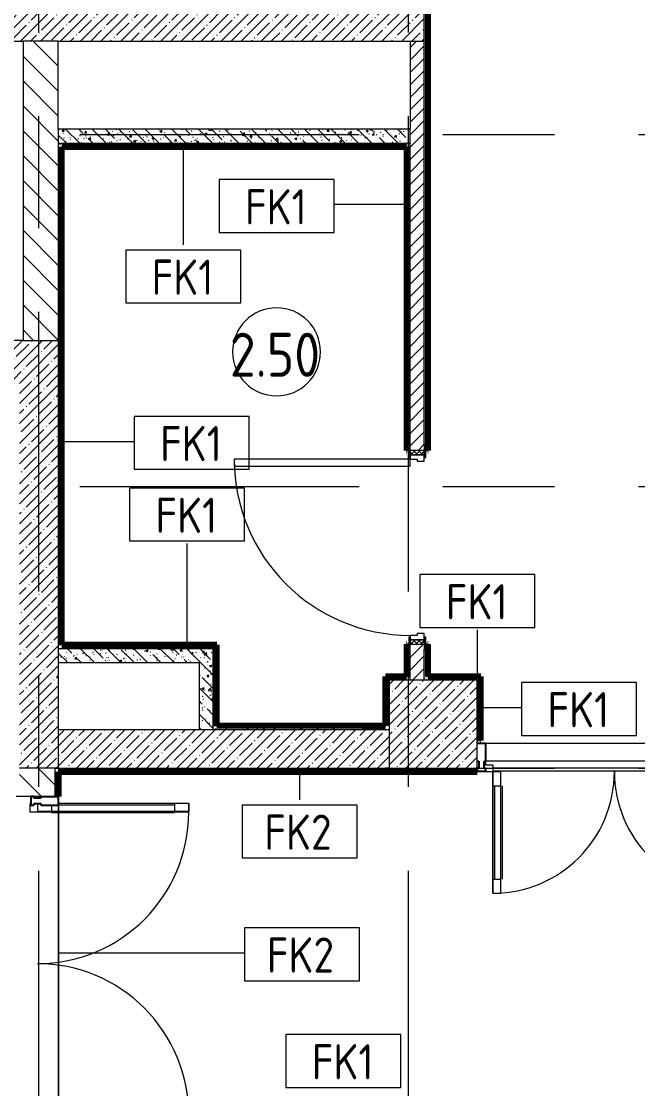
# Model space of a CAD drawing. Header units: millimetres. Extents: x 81731 to 272849, y -8553 to 29000.
# Drawn here: x 98510 to 102012, y 11580 to 17643 of the extents above; entities that cross this region are included whole.
import ezdxf

# ---------------------------------------------------------------- set-up
doc = ezdxf.new("R2010")
doc.units = ezdxf.units.MM
doc.linetypes.add('Осевая', pattern=[3175, 635, -476.25, 1587.5, -476.25])
for name, color, linetype, lineweight in [('A-AREA-IDEN', 7, 'Continuous', 9), ('A-DETL-GENF', 7, 'Continuous', 9), ('A-DOOR', 7, 'Continuous', 9), ('A-DOOR-1', 7, 'Continuous', 13), ('A-DOOR-FRAM', 7, 'Continuous', 13), ('A-DOOR-FRAM-1', 7, 'Continuous', 9), ('A-GLAZ-CWMG', 7, 'Continuous', 9), ('A-GLAZ-CWMG-1', 7, 'Continuous', 25), ('A-WALL', 7, 'Continuous', 9), ('A-WALL-IDEN', 7, 'Continuous', 9), ('I-WALL', 7, 'Continuous', 9), ('S-COLS', 7, 'Continuous', 9), ('Оси-2', 7, 'Осевая', 9)]:
    doc.layers.add(name, color=color, linetype=linetype, lineweight=lineweight)
for name, color, linetype, lineweight, true_color in [('A-WALL-2', 7, 'Continuous', 9, 0xff80c0), ('I-WALL-4', 7, 'Continuous', 9, 0xc0c0c0), ('I-WALL-7', 7, 'Continuous', 80, 0xff80c0), ('I-WALL-8', 7, 'Continuous', 80, 0x008000)]:
    doc.layers.add(name, color=color, linetype=linetype, lineweight=lineweight, true_color=true_color)
doc.styles.add('GOST Common', font='GOST_Common.ttf', dxfattribs={"width": 0.9, "height": 250})
doc.styles.add('GOST Common_1', font='GOST_Common.ttf', dxfattribs={"width": 0.9, "height": 200})
pattern_1 = [(45, (0, 0), (-57.024626, 57.024626), []), (45, (57.025, 0), (-57.024626, 57.024626), [100.806, -20.161, 3.353, -16.808])]
pattern_2 = [(135, (0, 0), (-70.71068, -70.71068), [])]
pattern_3 = [(135, (0, 0), (-75.43415, -75.43415), [106.68, -17.78, 3.556, -17.78]), (135, (0, 75.39), (-75.43415, -75.43415), []), (50, (0, 0), (127.52922, -11.15758), [13.335, -146.685]), (355, (0, 0), (-24.66966, 133.74002), [10.668, -117.348]), (100.451, (10.63, -0.93), (102.85973, 122.58178), [11.333, -124.663]), (46.184, (0, 35.56), (189.75516, -29.43036), [20.002, -220.027]), (96.636, (15.81, 33.1), (166.1822, 173.1996), [17, -186.995]), (351.184, (0, 35.56), (166.18393, 173.19757), [16.002, -176.022]), (21, (17.78, 26.67), (106.13027, -71.58603), [13.335, -146.685]), (326, (17.78, 26.67), (43.26188, 128.93175), [10.668, -117.348]), (71.451, (26.62, 20.7), (149.39198, 57.34505), [11.333, -124.663]), (37.5, (0, 0), (2.162228, 59.188357), [3.353, -112.573, 3.353, -115.773, -117.793]), (37.5, (0, 0), (2.162228, 59.188357), [-235.052, 3.353, -114.44]), (7.5, (0, 0), (46.773857, 70.126152), [3.353, -64.567, 3.353, -109.906, -44.894]), (7.5, (0, 0), (46.773857, 70.126152), [-181.178, 3.353, -41.542]), (327.5, (-39.65, 0), (94.913671, -4.010093), [3.353, -41.097, 3.353, -135.331, -184.023]), (327.5, (-39.65, 0), (94.913671, -4.010093), [-183.134, 3.353, -180.67]), (317.5, (-57.43, 0), (103.69057, 17.79882), [3.353, -54.432, 3.353, -88.748, -130.683]), (317.5, (-57.43, 0), (103.69057, 17.79882), [-149.885, 3.353, -127.33])]
pattern_4 = [(0, (0, 0), (121.92, 30.48), [10.058, -81.382, 10.058, -81.382, -487.68]), (0, (0, 0), (121.92, 30.48), [-182.88, 10.058, -172.822, 10.058, -81.382, -213.36]), (0, (0, 0), (121.92, 30.48), [-457.2, 10.058, -50.902, 10.058, -142.342]), (120, (45.72, 15.24), (-87.356454, 90.345817), [10.058, -81.382, 10.058, -81.382, -487.68]), (120, (45.72, 15.24), (-87.356454, 90.345817), [-182.88, 10.058, -172.822, 10.058, -81.382, -213.36]), (120, (45.72, 15.24), (-87.356454, 90.345817), [-457.2, 10.058, -50.902, 10.058, -142.342]), (240, (60.96, 76.2), (-34.563546, -120.825817), [10.058, -81.382, 10.058, -81.382, -487.68]), (240, (60.96, 76.2), (-34.563546, -120.825817), [-182.88, 10.058, -172.822, 10.058, -81.382, -213.36]), (240, (60.96, 76.2), (-34.563546, -120.825817), [-457.2, 10.058, -50.902, 10.058, -142.342])]

# ---------------------------------------------------------------- blocks, each defined once
blk = doc.blocks.new('110_Дверь_СКБ_1Ст_Внутренняя1 - Д-3б_п_ 1100x2100h_много всего 2-32816779-План отделки стен 2 этажа в осях 23-33')
at = {"layer": 'A-DOOR'}
h = blk.add_hatch(dxfattribs=at)
h.set_pattern_fill('FP_8', color=256, style=0, pattern_type=2)
h.set_pattern_definition([(135, (1751.41, 104.685), (-14.14214, -14.14214), []), (225, (1751.41, 104.685), (14.14214, -14.14214), [])])
h.paths.add_polyline_path([(537.5, -40), (562.5, -40), (562.5, 40), (537.5, 40)])
at = {"layer": 'A-DOOR-FRAM-1'}
h = blk.add_hatch(dxfattribs=at)
h.set_pattern_fill('FP_9', color=256, style=0, pattern_type=2)
h.set_pattern_definition([(45, (-371.384, 104.685), (-14.1421, 14.1421), []), (135, (-371.384, 104.685), (-14.1421, -14.1421), [])])
h.paths.add_polyline_path([(-537.5, 40), (-537.5, -40), (-512.5, -40), (-512.5, 40)])
at = {"layer": 'A-DOOR'}
blk.add_arc((512.5, 40), 1000, 90, 180, dxfattribs=at)
at = {"layer": 'A-DOOR-1'}
for p, q in [((512.5, 1040), (472.5, 1040)), ((472.5, 1040), (472.5, 40)), ((512.5, 40), (512.5, 1040)), ((472.5, 40), (512.5, 40))]:
    blk.add_line(p, q, dxfattribs=at)
at = {"layer": 'A-DOOR-FRAM'}
for p, q in [((-497.5, 48), (-567.5, 48)), ((-567.5, 48), (-567.5, 40)), ((-567.5, 40), (-497.5, 40)), ((-512.5, 40), (-537.5, 40)), ((-537.5, 40), (-537.5, -40)), ((-487.5, 40), (-512.5, 40)), ((-512.5, 40), (-512.5, -40)), ((-512.5, -40), (-512.5, 40)), ((-497.5, 40), (-512.5, 40)), ((-512.5, 40), (-512.5, 39)), ((-512.5, 39), (-497.5, 39)), ((-497.5, 40), (-497.5, 48)), ((-497.5, 39), (-497.5, 40)), ((-487.5, 0), (-487.5, 40)), ((-477.5, 0), (-487.5, 0)), ((-477.5, -40), (-477.5, 0)), ((512.5, 0), (502.5, 0)), ((502.5, 0), (502.5, -40)), ((512.5, 40), (512.5, 0)), ((537.5, 40), (512.5, 40)), ((592.5, 48), (522.5, 48)), ((522.5, 48), (522.5, 40)), ((537.5, 40), (522.5, 40)), ((522.5, 40), (522.5, 39)), ((522.5, 40), (592.5, 40)), ((522.5, 39), (537.5, 39)), ((537.5, -40), (537.5, 40)), ((562.5, 40), (537.5, 40)), ((537.5, 40), (537.5, -40)), ((537.5, 39), (537.5, 40)), ((562.5, -40), (562.5, 40)), ((592.5, 40), (592.5, 48)), ((-497.5, -40), (-567.5, -40)), ((-567.5, -40), (-567.5, -48)), ((-567.5, -48), (-497.5, -48)), ((-537.5, -40), (-512.5, -40)), ((-497.5, -39), (-512.5, -39)), ((-512.5, -39), (-512.5, -40)), ((-512.5, -40), (-477.5, -40)), ((-512.5, -40), (-497.5, -40)), ((-497.5, -40), (-497.5, -39)), ((-497.5, -48), (-497.5, -40)), ((502.5, -40), (537.5, -40)), ((537.5, -39), (522.5, -39)), ((522.5, -39), (522.5, -40)), ((522.5, -40), (537.5, -40)), ((592.5, -40), (522.5, -40)), ((522.5, -40), (522.5, -48)), ((522.5, -48), (592.5, -48)), ((537.5, -40), (537.5, -39)), ((537.5, -40), (562.5, -40)), ((592.5, -48), (592.5, -40))]:
    blk.add_line(p, q, dxfattribs=at)
blk = doc.blocks.new('BSC_Колонна _Прямоугольная - 500х500-17857564-План отделки стен 2 этажа в осях 23-33')
at = {"layer": 'S-COLS'}
h = blk.add_hatch(dxfattribs=at)
h.set_pattern_fill('FP_36', color=256, style=0, pattern_type=2)
h.set_pattern_definition([(45, (-100850, -13650), (-57.024626, 57.024626), []), (45, (-100792.975, -13650), (-57.024626, 57.024626), [100.806, -20.161, 3.353, -16.808])])
h.paths.add_polyline_path([(-250, -250), (250, -250), (250, 250), (-250, 250), (-250, -212.4)])
for p, q in [((250, 250), (-250, 250)), ((-250, 250), (-250, -250)), ((250, -250), (250, 250)), ((-250, -250), (250, -250))]:
    blk.add_line(p, q, dxfattribs=at)
blk = doc.blocks.new('Дверь_Витражная_остекление_ - ВВ-7 остекление-32349468-План отделки стен 2 этажа в осях 23-33')
at = {"layer": 'A-DETL-GENF'}
for p, q in [((-815, -20), (-860, -20)), ((-860, -880), (-860, -20)), ((-815, -20), (-860, -20)), ((-860, -20), (-860, -880)), ((-815, -880), (-815, -20)), ((-815, -880), (-815, -20)), ((865, -880), (865, -20)), ((865, -20), (865, -880)), ((-860, -100), (-815, -100)), ((-850, -800), (-850, -100)), ((-806, -800), (-806, -100)), ((856, -800), (856, -100)), ((900, -100), (865, -100)), ((900, -800), (900, -139.5)), ((910, -880), (910, -139.5)), ((910, -880), (910, -139.5)), ((-860, -800), (-815, -800)), ((910, -800), (865, -800)), ((-860, -880), (-815, -880)), ((-860, -880), (-815, -880)), ((910, -880), (865, -880)), ((865, -880), (910, -880))]:
    blk.add_line(p, q, dxfattribs=at)
at = {"layer": 'A-DOOR'}
for p, q in [((-860, -880), (-860, -20)), ((860, -880), (860, -20))]:
    blk.add_line(p, q, dxfattribs=at)
for centre, start, end in [((-860, -20), 270, 0), ((860, -20), 180, 270)]:
    blk.add_arc(centre, 860, start, end, dxfattribs=at)
at = {"layer": 'A-DOOR-1'}
for p, q in [((-910, 20), (-860, 20)), ((-910, 17), (-910, 20)), ((-860, 20), (-860, -20)), ((860, 20), (910, 20)), ((860, -20), (860, 20)), ((910, 20), (910, 17)), ((-860, -20), (-910, -20)), ((910, -20), (860, -20))]:
    blk.add_line(p, q, dxfattribs=at)
blk = doc.blocks.new('Прямоугольный импост - Импост структурный с накладкой - 160мм Темный-32470440-План отделки стен 2 этажа в осях 23-33')
at = {"layer": 'A-GLAZ-CWMG-1'}
for p, q in [((-50, -140), (-50, -139.5)), ((-50, -140), (0, -140)), ((0, -140), (0, -139.5))]:
    blk.add_line(p, q, dxfattribs=at)
blk = doc.blocks.new('Прямоугольный импост - Импост структурный с накладкой - 160мм Темный-32348142-План отделки стен 2 этажа в осях 23-33')
at = {"layer": 'A-GLAZ-CWMG'}
blk.add_line((-50, -139.5), (0, -139.5), dxfattribs=at)
at = {"layer": 'A-GLAZ-CWMG-1'}
for p, q in [((0, 17), (-50, 17)), ((-50, 17), (-50, 0)), ((-40, 0), (-50, 0)), ((-40, 0), (-40, -40)), ((-10, -40), (-10, 0)), ((-10, 0), (0, 0)), ((0, 0), (0, 17)), ((-40, -40), (-50, -40)), ((-50, -40), (-50, -139.5)), ((0, -40), (-10, -40)), ((0, -40), (0, -139.5))]:
    blk.add_line(p, q, dxfattribs=at)
blk = doc.blocks.new('Прямоугольный импост - Импост структурный с накладкой - 160мм Темный-31920698-План отделки стен 2 этажа в осях 23-33')
at = {"layer": 'A-GLAZ-CWMG'}
for p, q in [((98720.5, 13190), (98721, 13190)), ((98720.5, 11390), (98720.5, 13190)), ((98721, 13190), (98721, 11390)), ((98721, 11390), (98720.5, 11390))]:
    blk.add_line(p, q, dxfattribs=at)
blk = doc.blocks.new('Дверь_Витражная_остекление_ - ВВ-22-32429667-План отделки стен 2 этажа в осях 23-33')
at = {"layer": 'A-DETL-GENF'}
for p, q in [((-642.5, -20), (-687.5, -20)), ((-687.5, -710), (-687.5, -20)), ((-642.5, -20), (-687.5, -20)), ((-687.5, -20), (-687.5, -710)), ((-642.5, -710), (-642.5, -20)), ((-642.5, -710), (-642.5, -20)), ((692.5, -705), (692.5, -20)), ((692.5, -20), (692.5, -705)), ((737.5, -705), (737.5, -20)), ((737.5, -705), (737.5, -20)), ((-687.5, -100), (-642.5, -100)), ((-677.5, -630), (-677.5, -100)), ((-633.5, -630), (-633.5, -100)), ((683.5, -625), (683.5, -100)), ((737.5, -100), (692.5, -100)), ((727.5, -625), (727.5, -100)), ((-687.5, -630), (-642.5, -630)), ((737.5, -625), (692.5, -625)), ((-687.5, -710), (-642.5, -710)), ((-687.5, -710), (-642.5, -710)), ((737.5, -705), (692.5, -705)), ((692.5, -705), (737.5, -705))]:
    blk.add_line(p, q, dxfattribs=at)
at = {"layer": 'A-DOOR'}
for p, q in [((-687.5, -710), (-687.5, -20)), ((687.5, -705), (687.5, -20))]:
    blk.add_line(p, q, dxfattribs=at)
for centre, radius, start, end in [((-687.5, -20), 690, 270, 0), ((687.5, -20), 685, 180, 270)]:
    blk.add_arc(centre, radius, start, end, dxfattribs=at)
at = {"layer": 'A-DOOR-1'}
for p, q in [((-737.5, 20), (-687.5, 20)), ((-687.5, 20), (-687.5, -20)), ((687.5, 20), (737.5, 20)), ((687.5, -20), (687.5, 20)), ((-737.5, -20), (-737.5, -17)), ((-687.5, -20), (-737.5, -20)), ((737.5, -20), (687.5, -20)), ((737.5, -17), (737.5, -20))]:
    blk.add_line(p, q, dxfattribs=at)
blk = doc.blocks.new('Прямоугольный импост - Импост структурный с накладкой - 160мм Темный-30755595-План отделки стен 2 этажа в осях 23-33')
at = {"layer": 'A-GLAZ-CWMG-1'}
for p, q in [((0, 17), (-50, 17)), ((-50, 17), (-50, 0)), ((-40, 0), (-50, 0)), ((-40, 0), (-40, -40)), ((-10, -40), (-10, 0)), ((-10, 0), (0, 0)), ((0, 0), (0, 17)), ((-40, -40), (-50, -40)), ((-50, -40), (-50, -140)), ((0, -40), (-10, -40)), ((-50, -140), (0, -140))]:
    blk.add_line(p, q, dxfattribs=at)
blk = doc.blocks.new('Прямоугольный импост - Импост структурный с накладкой - 160мм Темный-32427025-План отделки стен 2 этажа в осях 23-33')
at = {"layer": 'A-GLAZ-CWMG'}
for p, q in [((102605, 13540), (101150, 13540)), ((101150, 13420), (101150, 13440)), ((102605, 13440), (101150, 13440)), ((102565, 13400), (101190, 13400)), ((102605, 13440), (102605, 13420)), ((102565, 13383), (101190, 13383))]:
    blk.add_line(p, q, dxfattribs=at)
blk = doc.blocks.new('Марка_Помещения - Номер-25198446-План отделки стен 2 этажа в осях 23-33')
at = {"layer": 'A-AREA-IDEN'}
for start, end in [(360, 180), (180, 360)]:
    blk.add_arc((0, 0), 2.5, start, end, dxfattribs=at)
blk = doc.blocks.new('М_стена_0001 - Типоразмер_без рамки-25382661-План отделки стен 2 этажа в осях 23-33')
at = {"layer": 'A-WALL-IDEN'}
for p, q in [((3.258, 1.523), (-3.273, 1.523)), ((-3.273, 1.523), (-3.273, -1.477)), ((3.258, -1.477), (3.258, 1.523)), ((-3.273, -1.477), (3.258, -1.477))]:
    blk.add_line(p, q, dxfattribs=at)

msp = doc.modelspace()

# ---------------------------------------------------------------- hatches: boundary and pattern name
at = {"layer": 'I-WALL'}
h = msp.add_hatch(dxfattribs=at)
h.set_pattern_fill('FP_39', color=256, style=0, pattern_type=2)
h.set_pattern_definition(pattern_4)
h.paths.add_polyline_path([(100820, 13900), (100820, 14105), (100808, 14105), (100808, 14075), (100800, 14075), (100800, 13900)])
h.paths.add_polyline_path([(100820, 15205), (100820, 20755), (100800, 20755), (100800, 15235), (100808, 15235), (100808, 15205)])
h = msp.add_hatch(dxfattribs=at)
h.set_pattern_fill('FP_2', color=256, style=0, pattern_type=2)
h.set_pattern_definition(pattern_1)
h.paths.add_polyline_path([(98520, 17530), (100800, 17530), (100800, 17750), (94580, 17750), (94580, 17530), (97720, 17530)])
h = msp.add_hatch(dxfattribs=at)
h.set_pattern_fill('FP_4', color=256, style=0, pattern_type=2)
h.set_pattern_definition(pattern_2)
h.paths.add_polyline_path([(98720, 15830), (98720, 17530), (98520, 17530), (98520, 15830)])
h = msp.add_hatch(dxfattribs=at)
h.set_pattern_fill('FP_5', color=256, style=0, pattern_type=2)
h.set_pattern_definition([(45, (0, 0), (-35.35534, 35.35534), [])])
h.paths.add_polyline_path([(100800, 13900), (100800, 14105), (100720, 14105), (100720, 13900), (100738.8, 13900)])
h.paths.add_polyline_path([(100720, 15205), (100800, 15205), (100800, 17530), (100720, 17530), (100720, 15235)])
h = msp.add_hatch(dxfattribs=at)
h.set_pattern_fill('FP_19', color=256, style=0, pattern_type=2)
h.set_pattern_definition(pattern_3)
h.paths.add_polyline_path([(100720, 16950), (100720, 17030), (98720, 17030), (98720, 16950), (100700, 16950)])
h = msp.add_hatch(dxfattribs=at)
h.set_pattern_fill('FP_39', color=256, style=0, pattern_type=2)
h.set_pattern_definition(pattern_4)
h.paths.add_polyline_path([(98720, 16930), (100700, 16930), (100700, 16950), (98720, 16950)])
h = msp.add_hatch(dxfattribs=at)
h.set_pattern_fill('FP_39', color=256, style=0, pattern_type=2)
h.set_pattern_definition(pattern_4)
h.paths.add_polyline_path([(98720, 14080), (98740, 14080), (98740, 16930), (98720, 16930), (98720, 14481)])
h = msp.add_hatch(dxfattribs=at)
h.set_pattern_fill('FP_39', color=256, style=0, pattern_type=2)
h.set_pattern_definition(pattern_4)
h.paths.add_polyline_path([(100712, 13920), (100720, 13920), (100720, 14075), (100712, 14075), (100712, 14105), (100700, 14105), (100700, 13920)])
h.paths.add_polyline_path([(100712, 15205), (100712, 15235), (100720, 15235), (100720, 16950), (100700, 16950), (100700, 15205)])
h = msp.add_hatch(dxfattribs=at)
h.set_pattern_fill('FP_2', color=256, style=0, pattern_type=2)
h.set_pattern_definition(pattern_1)
h.paths.add_polyline_path([(94800, 15610), (95850, 15610), (95850, 15830), (94800, 15830)])
h.paths.add_polyline_path([(98500, 15610), (98720, 15610), (98720, 15830), (97200, 15830), (97200, 15610), (97506.4, 15610)])
h = msp.add_hatch(dxfattribs=at)
h.set_pattern_fill('FP_2', color=256, style=0, pattern_type=2)
h.set_pattern_definition(pattern_1)
h.paths.add_polyline_path([(98500, 13400), (98720, 13400), (98720, 15610), (98500, 15610), (98500, 13437.6)])
h = msp.add_hatch(dxfattribs=at)
h.set_pattern_fill('FP_19', color=256, style=0, pattern_type=2)
h.set_pattern_definition(pattern_3)
h.paths.add_polyline_path([(99600, 14000), (99600, 14080), (98720, 14080), (98720, 14000), (99520, 14000)])
h = msp.add_hatch(dxfattribs=at)
h.set_pattern_fill('FP_39', color=256, style=0, pattern_type=2)
h.set_pattern_definition(pattern_4)
h.paths.add_polyline_path([(98740, 14080), (99620, 14080), (99620, 14100), (98740, 14100)])
h = msp.add_hatch(dxfattribs=at)
h.set_pattern_fill('FP_39', color=256, style=0, pattern_type=2)
h.set_pattern_definition(pattern_4)
h.paths.add_polyline_path([(99620, 13620), (99620, 14080), (99600, 14080), (99600, 13620)])
h = msp.add_hatch(dxfattribs=at)
h.set_pattern_fill('FP_19', color=256, style=0, pattern_type=2)
h.set_pattern_definition(pattern_3)
h.paths.add_polyline_path([(99520, 13620), (99600, 13620), (99600, 14000), (99520, 14000)])
h = msp.add_hatch(dxfattribs=at)
h.set_pattern_fill('FP_39', color=256, style=0, pattern_type=2)
h.set_pattern_definition(pattern_4)
h.paths.add_polyline_path([(100580, 13620), (100600, 13620), (100600, 13920), (100580, 13920), (100580, 13640)])
h = msp.add_hatch(dxfattribs=at)
h.set_pattern_fill('FP_39', color=256, style=0, pattern_type=2)
h.set_pattern_definition(pattern_4)
h.paths.add_polyline_path([(100720, 13900), (100720, 13920), (100600, 13920), (100600, 13900)])
h = msp.add_hatch(dxfattribs=at)
h.set_pattern_fill('FP_39', color=256, style=0, pattern_type=2)
h.set_pattern_definition(pattern_4)
h.paths.add_polyline_path([(101120, 13900), (101120, 13920), (100820, 13920), (100820, 13900), (101100, 13900)])
h = msp.add_hatch(dxfattribs=at)
h.set_pattern_fill('FP_39', color=256, style=0, pattern_type=2)
h.set_pattern_definition(pattern_4)
h.paths.add_polyline_path([(101100, 13557), (101120, 13557), (101120, 13900), (101100, 13900)])
h = msp.add_hatch(dxfattribs=at)
h.set_pattern_fill('FP_2', color=256, style=0, pattern_type=2)
h.set_pattern_definition(pattern_1)
h.paths.add_polyline_path([(100092.3, 13400), (100600, 13400), (100600, 13620), (98720, 13620), (98720, 13400), (98799.3, 13400)])
h = msp.add_hatch(dxfattribs=at)
h.set_pattern_fill('FP_39', color=256, style=0, pattern_type=2)
h.set_pattern_definition(pattern_4)
h.paths.add_polyline_path([(100447.5, 13620), (100580, 13620), (100580, 13640), (99620, 13640), (99620, 13620), (100092.3, 13620)])
h = msp.add_hatch(dxfattribs=at)
h.set_pattern_fill('FP_4', color=256, style=0, pattern_type=2)
h.set_pattern_definition(pattern_2)
h.paths.add_polyline_path([(98500, 11320), (98700, 11320), (98700, 11340), (98500, 11340)])
h.paths.add_polyline_path([(98500, 13240), (98700, 13240), (98700, 13400), (98500, 13400), (98500, 13390)])
h = msp.add_hatch(dxfattribs=at)
h.set_pattern_fill('FP_39', color=256, style=0, pattern_type=2)
h.set_pattern_definition(pattern_4)
h.paths.add_polyline_path([(98720, 13240), (98720, 13400), (98700, 13400), (98700, 13240)])
h = msp.add_hatch(dxfattribs=at)
h.set_pattern_fill('FP_39', color=256, style=0, pattern_type=2)
h.set_pattern_definition(pattern_4)
h.paths.add_polyline_path([(101100, 13380), (101100, 13400), (98720, 13400), (98720, 13380), (100600, 13380)])

# ---------------------------------------------------------------- linework, layer by layer
at = {"layer": 'A-WALL'}
for p, q in [((100820, 15205), (100820, 20755)), ((98720, 17530), (98520, 17530)), ((100720, 17530), (100800, 17530)), ((100800, 15235), (100800, 17530)), ((98720, 17030), (98720, 15830)), ((100720, 15235), (100720, 17030)), ((98740, 16929), (98740, 16930)), ((100699, 16930), (100700, 16930)), ((100720, 16950), (100700, 16950)), ((98520, 15830), (98720, 15830)), ((98720, 15610), (98720, 14000)), ((98720, 14080), (99600, 14080)), ((100720, 13900), (100720, 14075)), ((100800, 13900), (100800, 14075)), ((100820, 13920), (100820, 14105)), ((101120, 13920), (100820, 13920)), ((99520, 13620), (100600, 13620)), ((100447.5, 13640), (99620, 13640)), ((98720, 13400), (100580, 13400)), ((98720, 13240), (98720, 13380))]:
    msp.add_line(p, q, dxfattribs=at)
at = {"layer": 'A-WALL-2'}
for p, q in [((100699, 16930), (98740, 16930)), ((98740, 16929), (98740, 14100)), ((100699, 13920), (100700, 13920)), ((100580, 13640), (100580, 13641))]:
    msp.add_line(p, q, dxfattribs=at)
at = {"layer": 'A-WALL-IDEN'}
for p, q in [((99430.1, 16929.5), (99430.1, 16373.7)), ((100699.5, 16601.5), (100287, 16601.5)), ((98740.5, 15256.7), (99151.4, 15256.7)), ((99452, 14100.5), (99452, 14677.2)), ((101102, 13920.5), (101102, 14186.3)), ((101120.5, 13745.1), (101353, 13745.1)), ((100091.2, 13379.5), (100091.2, 13221.3)), ((98720.5, 12351.4), (99778.6, 12351.4))]:
    msp.add_line(p, q, dxfattribs=at)
at = {"layer": 'I-WALL-4'}
for p, q in [((100800, 17530), (100800, 17750)), ((97720, 17530), (98520, 17530)), ((98520, 17530), (98520, 15830)), ((98720, 17530), (100720, 17530)), ((98720, 17030), (98720, 17530)), ((100720, 17530), (100720, 17030)), ((100720, 17030), (98720, 17030)), ((98720, 16950), (100700, 16950)), ((98520, 15830), (97720, 15830)), ((98720, 15830), (98720, 15610)), ((100700, 15205), (100712, 15205)), ((100808, 15205), (100820, 15205)), ((99600, 13620), (99600, 14080)), ((100712, 14105), (100700, 14105)), ((100820, 14105), (100808, 14105)), ((98720, 14000), (99520, 14000)), ((98720, 14000), (98720, 13400)), ((99520, 14000), (99520, 13620)), ((98720, 13620), (99520, 13620)), ((101100, 13557), (101120, 13557)), ((98720, 13400), (98500, 13400)), ((98700, 13400), (98700, 13240)), ((98700, 13400), (98720, 13400)), ((100600, 13400), (100580, 13400)), ((101100, 13380), (101100, 13400)), ((98720, 13240), (98480, 13240))]:
    msp.add_line(p, q, dxfattribs=at)
at = {"layer": 'I-WALL-7'}
for p, q in [((100821, 15205), (100821, 20754)), ((98741, 16929), (100699, 16929)), ((98741, 14100), (98741, 16929)), ((100699, 16929), (100699, 15205)), ((100700, 15205), (100700, 16930)), ((100699, 15205), (100700, 15205)), ((100820, 15205), (100821, 15205)), ((99621, 14101), (98740, 14101)), ((98740, 14100), (99620, 14100)), ((99620, 14100), (99620, 13640)), ((99621, 13641), (99621, 14101)), ((100700, 14105), (100699, 14105)), ((100699, 14105), (100699, 13921)), ((100700, 13920), (100700, 14105)), ((100821, 14105), (100820, 14105)), ((100821, 13921), (100821, 14105)), ((100579, 13921), (100579, 13641)), ((100699, 13921), (100579, 13921)), ((100580, 13641), (100580, 13920)), ((100580, 13920), (100699, 13920)), ((101121, 13921), (100821, 13921)), ((101120, 13920), (101120, 13557)), ((101121, 13557), (101121, 13921)), ((100579, 13641), (99621, 13641)), ((100447.5, 13640), (100580, 13640)), ((101120, 13557), (101121, 13557))]:
    msp.add_line(p, q, dxfattribs=at)
at = {"layer": 'I-WALL-8'}
for p, q in [((98720, 13380), (101100, 13380)), ((98721, 13379), (98721, 13240)), ((101100, 13379), (98721, 13379)), ((101100, 13380), (101100, 13379)), ((98721, 13240), (98720, 13240))]:
    msp.add_line(p, q, dxfattribs=at)
at = {"layer": 'Оси-2'}
for p, q in [((100710, 593.7), (100710, 19528.3)), ((98610, 593.7), (98610, 19415.1)), ((85030.7, 17000), (122760, 17000)), ((85030.7, 15000), (122160, 15000)), ((85030.7, 13400), (119719, 13400))]:
    msp.add_line(p, q, dxfattribs=at)

# ---------------------------------------------------------------- block references
at = {"layer": 'A-AREA-IDEN', "xscale": 99.99999999999993, "yscale": 99.99999999999993, "zscale": 99.99999999999993}
msp.add_blockref('Марка_Помещения - Номер-25198446-План отделки стен 2 этажа в осях 23-33', (99960.4, 15765.1), dxfattribs=at)
at = {"layer": 'A-DOOR'}
for name, p, rotation in [('110_Дверь_СКБ_1Ст_Внутренняя1 - Д-3б_п_ 1100x2100h_много всего 2-32816779-План отделки стен 2 этажа в осях 23-33', (100760, 14642.5), 90), ('Дверь_Витражная_остекление_ - ВВ-7 остекление-32349468-План отделки стен 2 этажа в осях 23-33', (98581, 12290), 89.99999999999993)]:
    msp.add_blockref(name, p, dxfattribs=dict(at, rotation=rotation))
msp.add_blockref('Дверь_Витражная_остекление_ - ВВ-22-32429667-План отделки стен 2 этажа в осях 23-33', (101877.5, 13400), dxfattribs=at)
at = {"layer": 'A-GLAZ-CWMG'}
for name, p, rotation in [('Прямоугольный импост - Импост структурный с накладкой - 160мм Темный-30755595-План отделки стен 2 этажа в осях 23-33', (101100, 13400), 180), ('Прямоугольный импост - Импост структурный с накладкой - 160мм Темный-32348142-План отделки стен 2 этажа в осях 23-33', (98581, 13240), 89.99999999999993), ('Прямоугольный импост - Импост структурный с накладкой - 160мм Темный-32470440-План отделки стен 2 этажа в осях 23-33', (98581, 13240), 89.99999999999993)]:
    msp.add_blockref(name, p, dxfattribs=dict(at, rotation=rotation))
for name in ['Прямоугольный импост - Импост структурный с накладкой - 160мм Темный-32427025-План отделки стен 2 этажа в осях 23-33', 'Прямоугольный импост - Импост структурный с накладкой - 160мм Темный-31920698-План отделки стен 2 этажа в осях 23-33']:
    msp.add_blockref(name, (0, 0), dxfattribs=at)
at = {"layer": 'A-WALL-IDEN', "xscale": 99.99999999999993, "yscale": 99.99999999999993, "zscale": 99.99999999999993}
for p in [(99961.2, 16591), (99430.9, 16191.2), (99478.8, 15246.3), (99452.8, 14838.8), (101102.8, 14347.9), (101680.4, 13734.7), (100092, 13038.8), (100105.9, 12340.9), (100340.9, 11734.8)]:
    msp.add_blockref('М_стена_0001 - Типоразмер_без рамки-25382661-План отделки стен 2 этажа в осях 23-33', p, dxfattribs=at)
at = {"layer": 'S-COLS'}
msp.add_blockref('BSC_Колонна _Прямоугольная - 500х500-17857564-План отделки стен 2 этажа в осях 23-33', (100850, 13650), dxfattribs=at)

# ---------------------------------------------------------------- texts
at = {"layer": 'A-AREA-IDEN', "insert": (99694.7, 15873.7), "char_height": 250, "width": 663.797, "attachment_point": 1, "style": 'GOST Common'}
msp.add_mtext('2.50', dxfattribs=at)
at = {"layer": 'A-WALL-IDEN', "char_height": 200, "attachment_point": 1, "style": 'GOST Common_1'}
for s, insert, width in [('FK1', (99781, 16689.1), 447.342), ('FK1', (99250.6, 16289.2), 447.342), ('FK1', (99298.5, 15344.3), 447.342), ('FK1', (99272.5, 14936.8), 447.342), ('FK1', (100922.5, 14445.9), 447.342), ('FK1', (101500.1, 13832.7), 447.342), ('FK2', (99891.1, 13136.9), 497.848), ('FK2', (99905, 12438.9), 497.848), ('FK1', (100160.6, 11832.8), 447.342)]:
    msp.add_mtext(s, dxfattribs=dict(at, insert=insert, width=width))

doc.saveas('drawing.dxf')
